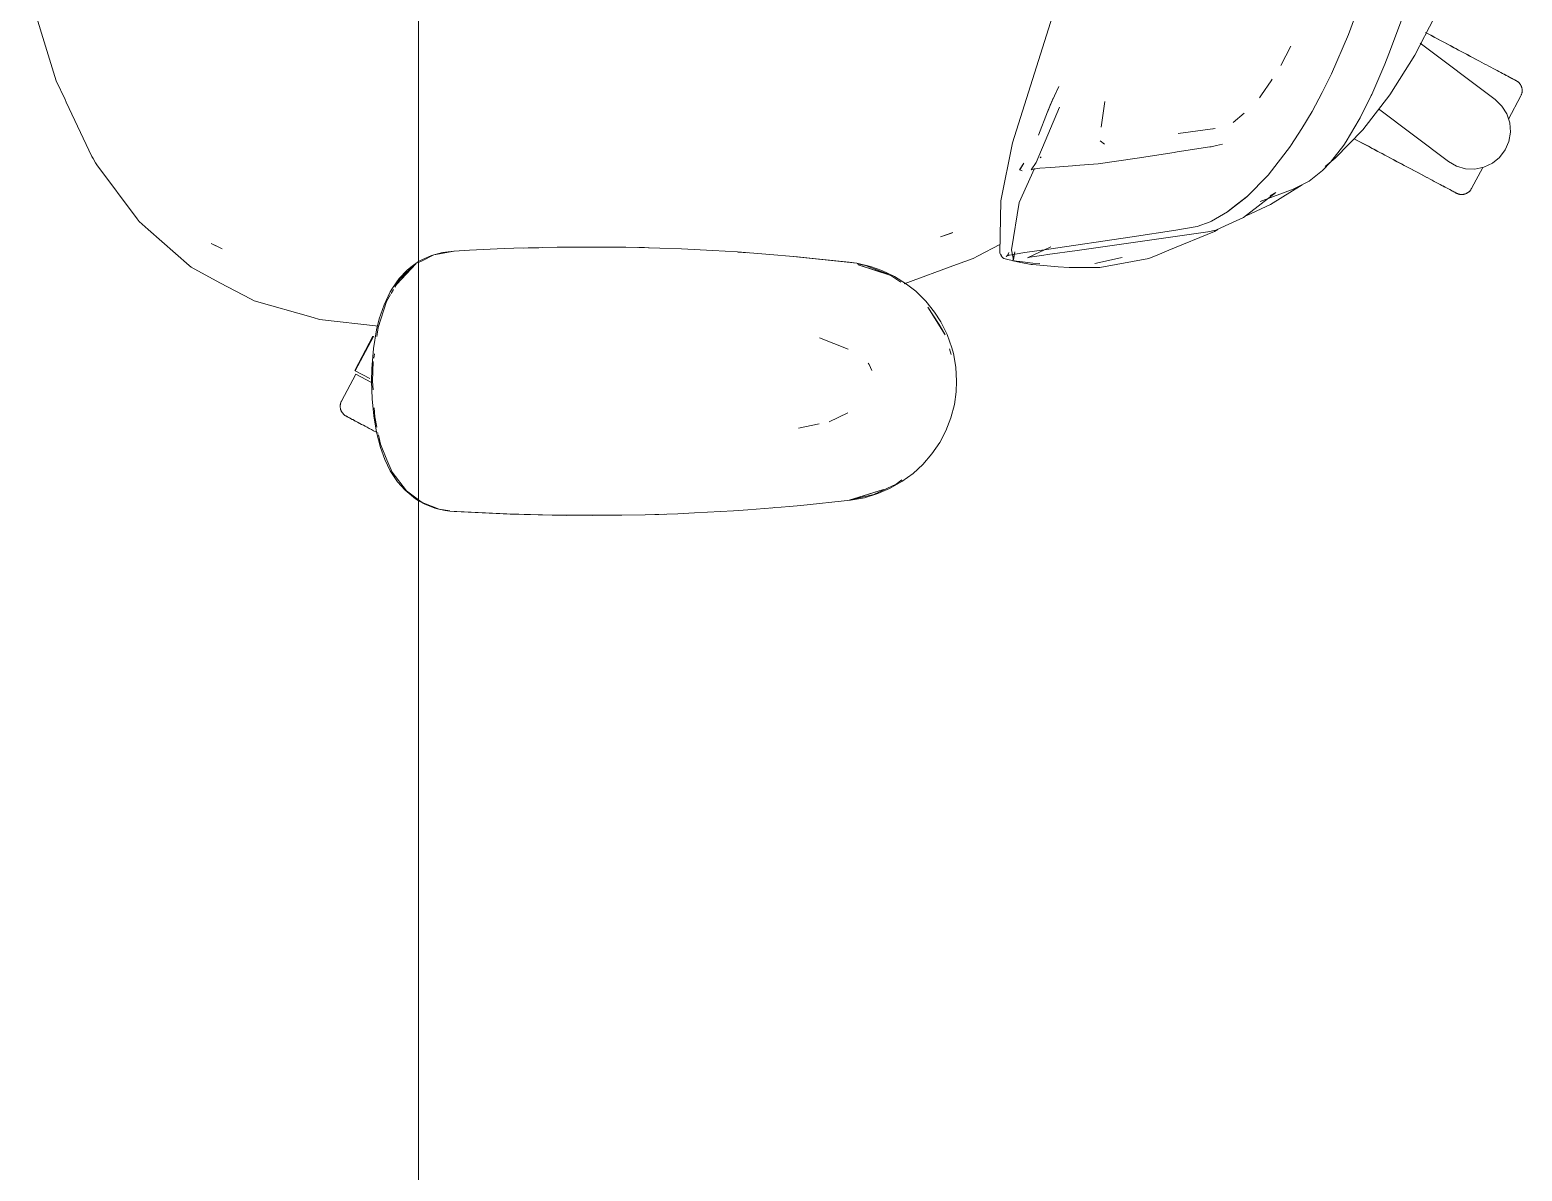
# Model space of a CAD drawing. Header units: millimetres. Extents: x 79795 to 317870, y -36033 to 97293.
# Drawn here: x 193206 to 193745, y 10868 to 11281 of the extents above; entities that cross this region are included whole.
import ezdxf

# ---------------------------------------------------------------- set-up
doc = ezdxf.new("R2010")
doc.units = ezdxf.units.MM
doc.header["$MEASUREMENT"] = 0
doc.layers.add('G-IMPT', color=8, linetype='CONTINUOUS', lineweight=9)
doc.layers.add('I-FURN', color=8, linetype='CONTINUOUS', lineweight=9)

msp = doc.modelspace()

# ---------------------------------------------------------------- linework, layer by layer
at = {"layer": 'G-IMPT'}
for p, q in [((193687.43, 11293.86), (193681.98, 11278.98)), ((193209.83, 11279.54), (193205.64, 11293.15)), ((193576.54, 11290.18), (193560.55, 11239.93)), ((193702.2, 11287.09), (193696.6, 11272.01)), ((193713.01, 11285.29), (193705.92, 11271.51)), ((193215.15, 11262.27), (193209.83, 11279.54)), ((193681.98, 11278.98), (193675.8, 11264.76)), ((193657.57, 11267.78), (193661.11, 11274.75)), ((193695.12, 11268.33), (193696.6, 11272.01)), ((193690.35, 11257.38), (193695.12, 11268.33)), ((193705.92, 11271.51), (193696.95, 11257.22)), ((193215.15, 11262.27), (193218.34, 11255.5)), ((193650.55, 11257.18), (193654.04, 11262.31)), ((193654.04, 11262.31), (193654.43, 11262.89)), ((193672.41, 11258.03), (193675.8, 11264.76)), ((193573.23, 11250.91), (193575.25, 11256.03)), ((193573.23, 11251.12), (193575.25, 11256.02)), ((193575.25, 11256.02), (193573.23, 11250.91)), ((193574.26, 11253.5), (193577.3, 11260.21)), ((193650.55, 11257.18), (193649.8, 11256.07)), ((193672.41, 11258.03), (193668.84, 11251.24)), ((193686.13, 11248.92), (193690.13, 11256.93)), ((193696.95, 11257.22), (193687.14, 11244.62)), ((193690.35, 11257.38), (193690.13, 11256.93)), ((193218.78, 11254.59), (193218.34, 11255.5)), ((193228.04, 11234.94), (193218.78, 11254.59)), ((193569.09, 11232.78), (193577.53, 11252.76)), ((193573.23, 11251.12), (193569.98, 11242.65)), ((193592.58, 11245.59), (193593.98, 11254.75)), ((193644.27, 11250.54), (193640.37, 11247.21)), ((193665.07, 11245.01), (193668.84, 11251.24)), ((193592.58, 11245.59), (193592.63, 11245.94)), ((193620.42, 11243.26), (193633.77, 11245.04)), ((193633.77, 11245.04), (193633.3, 11244.9)), ((193665.07, 11245.01), (193661.19, 11238.92)), ((193685.83, 11248.32), (193681.09, 11240.32)), ((193686.13, 11248.92), (193685.83, 11248.32)), ((193556.36, 11218.98), (193560.55, 11239.93)), ((193592.23, 11240.64), (193593.87, 11239.36)), ((193677.18, 11234.32), (193687.14, 11244.62)), ((193680.23, 11239.03), (193681.09, 11240.32)), ((193228.04, 11234.94), (193228.46, 11234.23)), ((193229.41, 11232.66), (193228.46, 11234.23)), ((193570.55, 11234.5), (193570.98, 11234.77)), ((193605.64, 11234.29), (193591.57, 11232.26)), ((193605.64, 11234.29), (193619, 11236.41)), ((193619, 11236.41), (193619.51, 11236.49)), ((193620.12, 11236.58), (193619.51, 11236.49)), ((193620.12, 11236.58), (193631.84, 11238.39)), ((193631.84, 11238.39), (193632.31, 11238.46)), ((193634.29, 11238.88), (193632.31, 11238.46)), ((193636.46, 11239.34), (193634.29, 11238.88)), ((193653, 11228.22), (193661.02, 11238.66)), ((193661.19, 11238.92), (193661.02, 11238.66)), ((193677.18, 11234.32), (193673.51, 11231.32)), ((193675.51, 11232.9), (193680.23, 11239.03)), ((193229.87, 11231.89), (193229.41, 11232.66)), ((193229.87, 11231.89), (193244.44, 11212.39)), ((193562.99, 11218.28), (193568.6, 11230.63)), ((193563.13, 11230.11), (193564.72, 11232.57)), ((193563.13, 11230.11), (193563.19, 11230.09)), ((193564.72, 11232.57), (193563.19, 11230.09)), ((193563.19, 11230.09), (193564.68, 11232.56)), ((193564.06, 11229.81), (193563.19, 11230.09)), ((193567.33, 11230.11), (193569.09, 11232.78)), ((193568.06, 11230.4), (193567.33, 11230.11)), ((193568.06, 11230.4), (193568.07, 11230.4)), ((193570.45, 11230.7), (193568.07, 11230.4)), ((193570.45, 11230.7), (193570.53, 11230.7)), ((193574.4, 11231), (193570.53, 11230.7)), ((193582.26, 11231.56), (193574.4, 11231)), ((193583.25, 11231.63), (193582.26, 11231.56)), ((193591.49, 11232.25), (193583.25, 11231.63)), ((193591.49, 11232.25), (193591.57, 11232.26)), ((193667.76, 11226.02), (193672.62, 11229.88)), ((193672.62, 11229.88), (193675.51, 11232.9)), ((193653, 11228.22), (193645.27, 11220.32)), ((193653.81, 11217.59), (193665.26, 11224.71)), ((193664.18, 11224.23), (193661.95, 11223.16)), ((193666.62, 11225.4), (193664.18, 11224.23)), ((193667.76, 11226.02), (193666.62, 11225.4)), ((193556.36, 11218.98), (193555.97, 11200)), ((193562.99, 11218.28), (193560.27, 11201.23)), ((193638.3, 11214.9), (193645.27, 11220.32)), ((193645.47, 11220.63), (193638.53, 11215.23)), ((193645.47, 11220.63), (193641.9, 11217.82)), ((193655.7, 11221.88), (193644, 11212.94)), ((193650.05, 11218.65), (193661.95, 11223.16)), ((193655.7, 11221.88), (193653.67, 11220.72)), ((193638.3, 11214.9), (193632.46, 11211.62)), ((193637.48, 11209.9), (193644, 11212.94)), ((193638.53, 11215.23), (193641.9, 11217.82)), ((193645.19, 11213.61), (193653.81, 11217.59)), ((193244.44, 11212.39), (193245.16, 11211.42)), ((193248.42, 11208.55), (193245.16, 11211.42)), ((193248.42, 11208.55), (193263.2, 11195.53)), ((193539.1, 11207.52), (193534.64, 11205.89)), ((193534.64, 11205.89), (193538.52, 11207.26)), ((193539.1, 11207.52), (193538.52, 11207.26)), ((193583.9, 11201.01), (193631.12, 11207.69)), ((193603.81, 11205.95), (193619.58, 11208.35)), ((193633.55, 11207.85), (193617.1, 11201.05)), ((193627.25, 11209.65), (193619.58, 11208.35)), ((193627.25, 11209.65), (193632.04, 11211.4)), ((193631.12, 11207.69), (193634.11, 11208.33)), ((193632.46, 11211.62), (193632.04, 11211.4)), ((193634.72, 11208.62), (193633.55, 11207.85)), ((193637.48, 11209.9), (193634.11, 11208.33)), ((193271.17, 11203.56), (193275.06, 11201.6)), ((193271.17, 11203.56), (193273.47, 11202.38)), ((193273.47, 11202.38), (193275.06, 11201.6)), ((193380.51, 11201.79), (193376.96, 11201.67)), ((193396.18, 11202.17), (193380.51, 11201.79)), ((193383.91, 11201.85), (193387.24, 11201.99)), ((193389.45, 11201.99), (193387.24, 11201.99)), ((193396.18, 11202.17), (193400.69, 11202.22)), ((193400.69, 11202.22), (193415.4, 11202.21)), ((193420.88, 11202.14), (193415.4, 11202.21)), ((193420.88, 11202.14), (193433.18, 11201.85)), ((193427.65, 11202.01), (193425.57, 11202.01)), ((193429.31, 11201.93), (193427.65, 11202.01)), ((193441.06, 11201.55), (193433.18, 11201.85)), ((193556.04, 11203.18), (193548.14, 11199.04)), ((193566.06, 11198.38), (193574.46, 11202.37)), ((193572.94, 11201.4), (193603.81, 11205.95)), ((193346.09, 11196.97), (193343.23, 11195.01)), ((193347.36, 11197.3), (193346.09, 11196.67)), ((193346.45, 11197.22), (193350.78, 11199.2)), ((193347.36, 11197.3), (193351.62, 11199.4)), ((193354.73, 11200.27), (193350.78, 11199.2)), ((193351.62, 11199.4), (193358.96, 11200.77)), ((193358.74, 11200.77), (193354.73, 11200.27)), ((193364.4, 11201.05), (193358.74, 11200.77)), ((193364.4, 11201.05), (193376.96, 11201.67)), ((193441.06, 11201.55), (193452.37, 11201.01)), ((193461.24, 11200.45), (193452.37, 11201.01)), ((193461.24, 11200.45), (193471.53, 11199.72)), ((193463.28, 11200.32), (193461.38, 11200.41)), ((193463.28, 11200.32), (193464.7, 11200.18)), ((193482.92, 11198.74), (193471.53, 11199.72)), ((193504.36, 11196.39), (193481.41, 11198.84)), ((193481.41, 11198.84), (193501.54, 11196.72)), ((193504.36, 11196.39), (193482.92, 11198.74)), ((193504.36, 11196.39), (193501.54, 11196.72)), ((193504.36, 11196.39), (193509.32, 11195.23)), ((193540.4, 11195.93), (193546.38, 11198.12)), ((193548.14, 11199.04), (193546.38, 11198.12)), ((193555.97, 11200), (193556.58, 11198.96)), ((193556.45, 11199.58), (193556.58, 11198.96)), ((193556.45, 11199.58), (193556.56, 11199.03)), ((193556.58, 11198.96), (193556.56, 11199.03)), ((193556.95, 11198.46), (193556.58, 11198.96)), ((193557.49, 11198.14), (193556.95, 11198.46)), ((193557.49, 11198.14), (193559.35, 11197.59)), ((193559.44, 11199.35), (193558.34, 11198.79)), ((193558.84, 11199.18), (193558.34, 11198.79)), ((193558.82, 11199.18), (193565.09, 11200.29)), ((193559.44, 11199.35), (193558.82, 11199.18)), ((193558.84, 11199.18), (193559.17, 11199.73)), ((193559.24, 11200.22), (193559.17, 11199.73)), ((193562.63, 11197.06), (193559.35, 11197.59)), ((193560.96, 11197.65), (193560.27, 11201.23)), ((193561.45, 11200.52), (193560.72, 11197.24)), ((193563.05, 11196.8), (193560.72, 11197.24)), ((193561.45, 11200.52), (193560.96, 11197.65)), ((193562.63, 11197.06), (193563.25, 11196.98)), ((193567.3, 11195.99), (193563.05, 11196.8)), ((193563.25, 11196.98), (193567.93, 11196.46)), ((193565.09, 11200.29), (193572.94, 11201.4)), ((193566.06, 11198.38), (193566.92, 11198.52)), ((193571.94, 11199.36), (193566.92, 11198.52)), ((193567.93, 11196.46), (193570.52, 11196.25)), ((193571.94, 11199.36), (193573.24, 11199.57)), ((193583.9, 11201.01), (193573.24, 11199.57)), ((193590.32, 11196.24), (193599.63, 11198.28)), ((193592.18, 11194.83), (193609.88, 11198.06)), ((193599.63, 11198.28), (193600.2, 11198.43)), ((193609.88, 11198.06), (193613.74, 11199.66)), ((193617.1, 11201.05), (193613.74, 11199.66)), ((193263.2, 11195.53), (193263.87, 11194.95)), ((193274.31, 11189.36), (193263.87, 11194.95)), ((193338.22, 11188.8), (193345.12, 11196.19)), ((193341.91, 11193.88), (193339.05, 11190.83)), ((193339.41, 11190.89), (193345.12, 11196.19)), ((193339.63, 11190.42), (193342.71, 11193.96)), ((193341.91, 11193.88), (193343.23, 11195.01)), ((193345.12, 11196.19), (193342.71, 11193.96)), ((193504.44, 11196.17), (193507.49, 11195.59)), ((193516.71, 11191.99), (193504.86, 11195.8)), ((193514, 11192.89), (193504.86, 11195.8)), ((193507.49, 11195.59), (193515.67, 11192.39)), ((193513.45, 11193.78), (193509.32, 11195.23)), ((193518.03, 11191.59), (193513.45, 11193.78)), ((193516.71, 11191.99), (193514, 11192.89)), ((193516.71, 11191.99), (193520.29, 11189.56)), ((193518.03, 11191.59), (193522.36, 11188.86)), ((193521.46, 11188.98), (193540.4, 11195.93)), ((193567.77, 11195.95), (193567.3, 11195.99)), ((193567.77, 11195.95), (193577.09, 11195.14)), ((193577.09, 11195.14), (193581.05, 11194.8)), ((193585.22, 11194.8), (193581.05, 11194.8)), ((193592.18, 11194.83), (193585.22, 11194.8)), ((193285.54, 11183.35), (193274.31, 11189.36)), ((193333.59, 11181.37), (193335.79, 11186)), ((193335.79, 11186), (193336.6, 11187.38)), ((193336.2, 11185.51), (193337.06, 11186.95)), ((193339.05, 11190.83), (193336.6, 11187.38)), ((193337.53, 11187.73), (193339.41, 11190.89)), ((193338.22, 11188.8), (193339.5, 11190.27)), ((193525.67, 11186.24), (193522.36, 11188.86)), ((193529.27, 11182.69), (193525.67, 11186.24)), ((193286.66, 11182.76), (193285.54, 11183.35)), ((193308, 11176.75), (193286.66, 11182.76)), ((193331.42, 11173.19), (193334.45, 11182.59)), ((193331.85, 11176.28), (193333.59, 11181.37)), ((193334.45, 11182.59), (193335.92, 11185.04)), ((193529.27, 11182.69), (193532.46, 11178.72)), ((193536.32, 11170.56), (193530, 11180.51)), ((193534.16, 11174.24), (193530, 11180.51)), ((193308, 11176.75), (193310.26, 11176.11)), ((193331.54, 11173.7), (193310.26, 11176.11)), ((193331.85, 11176.28), (193330.87, 11172.35)), ((193534.73, 11175.17), (193532.46, 11178.72)), ((193536.97, 11170.66), (193534.73, 11175.17)), ((193330.87, 11172.35), (193329.75, 11165.59)), ((193330.96, 11169.9), (193331.42, 11173.19)), ((193490.84, 11169.49), (193501.27, 11165.34)), ((193536.32, 11170.56), (193534.16, 11174.24)), ((193536.97, 11170.66), (193538.68, 11165.89)), ((193329.18, 11158.28), (193329.75, 11165.59)), ((193537.88, 11165.45), (193538.5, 11163.42)), ((193539.24, 11163.76), (193538.68, 11165.89)), ((193329.7, 11160.93), (193329.46, 11153.77)), ((193329.86, 11162.09), (193330.09, 11163.72)), ((193508.79, 11159.82), (193508.49, 11160.27)), ((193509.81, 11157.6), (193508.79, 11159.82)), ((193540.12, 11158.81), (193539.24, 11163.76)), ((193540.42, 11153.77), (193540.12, 11158.81)), ((193329.18, 11158.28), (193329.09, 11153.77)), ((193329.09, 11153.77), (193329.27, 11147.43)), ((193329.66, 11150.66), (193329.46, 11153.77)), ((193540.42, 11153.77), (193540.25, 11149.92)), ((193539.6, 11145.41), (193540.25, 11149.92)), ((193329.84, 11141.28), (193329.27, 11147.43)), ((193330.25, 11140.94), (193330.05, 11144.15)), ((193539.6, 11145.41), (193538.34, 11140.54)), ((193329.84, 11141.28), (193330.84, 11135.35)), ((193331.02, 11137.19), (193330.25, 11140.94)), ((193483.34, 11136.79), (193490.77, 11138.36)), ((193501.17, 11142.39), (193494.39, 11139.12)), ((193536.51, 11135.83), (193538.34, 11140.54)), ((193332.27, 11129.87), (193330.84, 11135.35)), ((193332.29, 11130.98), (193331.58, 11134.45)), ((193534.32, 11131.67), (193536.51, 11135.83)), ((193332.27, 11129.87), (193333.85, 11125.53)), ((193332.29, 11130.98), (193334.62, 11125.36)), ((193531.49, 11127.5), (193528.16, 11123.66)), ((193534.32, 11131.67), (193531.49, 11127.5)), ((193335.83, 11121.46), (193333.85, 11125.53)), ((193336.46, 11120.97), (193334.62, 11125.36)), ((193335.83, 11121.46), (193338.49, 11117.41)), ((193341.68, 11114.18), (193336.46, 11120.97)), ((193524.73, 11120.5), (193528.16, 11123.66)), ((193338.49, 11117.41), (193341.16, 11114.38)), ((193510.51, 11112.86), (193518.58, 11116.6)), ((193516.2, 11114.99), (193520.64, 11117.5)), ((193520.68, 11118.19), (193518.58, 11116.6)), ((193524.73, 11120.5), (193520.64, 11117.5)), ((193344.9, 11111.3), (193341.16, 11114.38)), ((193346.09, 11110.9), (193341.68, 11114.18)), ((193346.09, 11110.62), (193344.9, 11111.3)), ((193347.3, 11110.01), (193346.09, 11110.9)), ((193348.33, 11109.34), (193346.09, 11110.62)), ((193484.13, 11108.91), (193502.06, 11110.82)), ((193501.54, 11110.82), (193514, 11114.65)), ((193501.54, 11110.82), (193504.86, 11111.74)), ((193502.06, 11110.82), (193507.1, 11111.71)), ((193510.51, 11112.86), (193502.11, 11110.95)), ((193514, 11114.65), (193504.86, 11111.74)), ((193511.96, 11113.18), (193507.1, 11111.71)), ((193516.2, 11114.99), (193511.96, 11113.18)), ((193353.5, 11107.6), (193347.3, 11110.01)), ((193348.33, 11109.34), (193351.97, 11107.95)), ((193353.32, 11107.58), (193351.97, 11107.95)), ((193353.32, 11107.58), (193355.71, 11107.13)), ((193353.5, 11107.6), (193357.34, 11107.01)), ((193357.36, 11106.88), (193355.71, 11107.13)), ((193377.93, 11105.83), (193357.36, 11106.88)), ((193379.14, 11105.79), (193357.36, 11106.88)), ((193357.36, 11106.88), (193358.96, 11106.77)), ((193379.14, 11105.79), (193358.96, 11106.77)), ((193399.33, 11105.33), (193377.93, 11105.83)), ((193389.5, 11105.49), (193377.93, 11105.83)), ((193377.93, 11105.83), (193379.14, 11105.79)), ((193399.33, 11105.33), (193379.14, 11105.79)), ((193419.51, 11105.37), (193389.5, 11105.49)), ((193399.33, 11105.33), (193389.5, 11105.49)), ((193389.5, 11105.49), (193408.72, 11105.29)), ((193397.29, 11105.35), (193395.38, 11105.42)), ((193399.33, 11105.37), (193397.29, 11105.35)), ((193419.51, 11105.37), (193399.33, 11105.33)), ((193419.51, 11105.37), (193408.72, 11105.29)), ((193419.51, 11105.37), (193427.93, 11105.54)), ((193439.69, 11105.93), (193427.93, 11105.54)), ((193432.87, 11105.68), (193431.37, 11105.66)), ((193434.81, 11105.79), (193432.87, 11105.68)), ((193439.69, 11105.93), (193445.72, 11106.18)), ((193459.85, 11106.99), (193445.72, 11106.18)), ((193464.94, 11107.32), (193459.85, 11106.99)), ((193464.94, 11107.32), (193480, 11108.57)), ((193473.13, 11107.97), (193474.8, 11108.14)), ((193480, 11108.57), (193484.13, 11108.91))]:
    msp.add_line(p, q, dxfattribs=at)
at = {"layer": 'I-FURN'}
for p, q in [((193346.09, 10675.97), (193346.09, 12075.97)), ((193346.09, 12075.97), (193346.09, 10675.97)), ((193710.74, 11279.23), (193709.78, 11279.74)), ((193710.22, 11279.5), (193711.19, 11278.99)), ((193711.72, 11278.71), (193710.74, 11279.23)), ((193711.19, 11278.99), (193712.17, 11278.47)), ((193712.7, 11278.19), (193711.72, 11278.71)), ((193712.17, 11278.47), (193713.15, 11277.94)), ((193713.69, 11277.66), (193712.7, 11278.19)), ((193713.15, 11277.94), (193714.15, 11277.42)), ((193714.69, 11277.13), (193713.69, 11277.66)), ((193714.15, 11277.42), (193715.15, 11276.88)), ((193707.85, 11275.88), (193734.92, 11255.49)), ((193715.69, 11276.6), (193714.69, 11277.13)), ((193715.15, 11276.88), (193716.15, 11276.35)), ((193716.69, 11276.06), (193715.69, 11276.6)), ((193716.15, 11276.35), (193717.16, 11275.82)), ((193717.7, 11275.53), (193716.69, 11276.06)), ((193717.16, 11275.82), (193718.16, 11275.28)), ((193718.7, 11274.99), (193717.7, 11275.53)), ((193718.16, 11275.28), (193719.16, 11274.75)), ((193719.71, 11274.46), (193718.7, 11274.99)), ((193719.16, 11274.75), (193720.17, 11274.22)), ((193720.71, 11273.93), (193719.71, 11274.46)), ((193720.17, 11274.22), (193721.16, 11273.69)), ((193721.7, 11273.4), (193720.71, 11273.93)), ((193721.16, 11273.69), (193722.15, 11273.16)), ((193722.69, 11272.88), (193721.7, 11273.4)), ((193722.15, 11273.16), (193723.14, 11272.64)), ((193723.67, 11272.35), (193722.69, 11272.88)), ((193723.14, 11272.64), (193724.11, 11272.12)), ((193724.63, 11271.84), (193723.67, 11272.35)), ((193724.11, 11272.12), (193725.08, 11271.6)), ((193725.59, 11271.33), (193724.63, 11271.84)), ((193725.08, 11271.6), (193726.03, 11271.1)), ((193726.54, 11270.83), (193725.59, 11271.33)), ((193726.03, 11271.1), (193726.97, 11270.6)), ((193727.47, 11270.33), (193726.54, 11270.83)), ((193726.97, 11270.6), (193727.89, 11270.11)), ((193728.38, 11269.85), (193727.47, 11270.33)), ((193727.89, 11270.11), (193728.79, 11269.63)), ((193729.27, 11269.37), (193728.38, 11269.85)), ((193730.15, 11268.91), (193729.27, 11269.37)), ((193731.01, 11268.45), (193730.15, 11268.91)), ((193731.84, 11268.01), (193731.01, 11268.45)), ((193732.66, 11267.57), (193731.84, 11268.01)), ((193733.44, 11267.16), (193732.66, 11267.57)), ((193734.2, 11266.75), (193733.44, 11267.16)), ((193734.94, 11266.36), (193734.2, 11266.75)), ((193735.65, 11265.98), (193734.94, 11266.36)), ((193736.33, 11265.62), (193735.65, 11265.98)), ((193736.97, 11265.28), (193736.33, 11265.62)), ((193737.59, 11264.95), (193736.97, 11265.28)), ((193738.17, 11264.64), (193737.59, 11264.95)), ((193737.86, 11264.81), (193738.43, 11264.5)), ((193738.72, 11264.35), (193738.17, 11264.64)), ((193738.43, 11264.5), (193738.97, 11264.22)), ((193739.24, 11264.07), (193738.72, 11264.35)), ((193738.97, 11264.22), (193739.47, 11263.95)), ((193739.72, 11263.82), (193739.24, 11264.07)), ((193739.47, 11263.95), (193739.93, 11263.71)), ((193740.17, 11263.58), (193739.72, 11263.82)), ((193739.93, 11263.71), (193740.36, 11263.48)), ((193740.58, 11263.36), (193740.17, 11263.58)), ((193740.36, 11263.48), (193740.76, 11263.27)), ((193740.95, 11263.16), (193740.58, 11263.36)), ((193740.76, 11263.27), (193741.11, 11263.08)), ((193741.29, 11262.98), (193740.95, 11263.16)), ((193741.11, 11263.08), (193741.43, 11262.91)), ((193741.59, 11262.83), (193741.29, 11262.98)), ((193741.43, 11262.91), (193741.71, 11262.76)), ((193741.84, 11262.69), (193741.59, 11262.83)), ((193741.71, 11262.76), (193741.95, 11262.63)), ((193742.06, 11262.57), (193741.84, 11262.69)), ((193741.95, 11262.63), (193742.15, 11262.53)), ((193742.24, 11262.48), (193742.06, 11262.57)), ((193742.15, 11262.53), (193742.31, 11262.44)), ((193742.38, 11262.4), (193742.24, 11262.48)), ((193742.31, 11262.44), (193742.43, 11262.38)), ((193742.48, 11262.35), (193742.38, 11262.4)), ((193742.43, 11262.38), (193742.52, 11262.33)), ((193742.54, 11262.32), (193742.48, 11262.35)), ((193742.52, 11262.33), (193742.56, 11262.31)), ((193742.56, 11262.31), (193742.54, 11262.32)), ((193742.56, 11262.31), (193742.7, 11262.23)), ((193742.56, 11262.31), (193742.56, 11262.31)), ((193742.7, 11262.23), (193742.84, 11262.14)), ((193742.84, 11262.14), (193742.98, 11262.05)), ((193742.98, 11262.05), (193743.11, 11261.96)), ((193743.11, 11261.96), (193743.23, 11261.86)), ((193743.23, 11261.86), (193743.36, 11261.75)), ((193743.36, 11261.75), (193743.47, 11261.64)), ((193743.47, 11261.64), (193743.59, 11261.53)), ((193743.59, 11261.53), (193743.7, 11261.41)), ((193743.7, 11261.41), (193743.8, 11261.29)), ((193743.8, 11261.29), (193743.9, 11261.16)), ((193743.9, 11261.16), (193743.99, 11261.03)), ((193739.76, 11248.45), (193744.23, 11256.86)), ((193743.99, 11261.03), (193744.08, 11260.9)), ((193744.08, 11260.9), (193744.17, 11260.76)), ((193744.17, 11260.76), (193744.24, 11260.62)), ((193744.25, 11256.89), (193744.23, 11256.86)), ((193744.24, 11260.62), (193744.31, 11260.47)), ((193744.32, 11257.04), (193744.25, 11256.89)), ((193744.31, 11260.47), (193744.38, 11260.32)), ((193744.39, 11257.19), (193744.32, 11257.04)), ((193744.38, 11260.32), (193744.44, 11260.18)), ((193744.45, 11257.34), (193744.39, 11257.19)), ((193744.44, 11260.18), (193744.49, 11260.02)), ((193744.5, 11257.49), (193744.45, 11257.34)), ((193744.49, 11260.02), (193744.54, 11259.87)), ((193744.55, 11257.64), (193744.5, 11257.49)), ((193744.54, 11259.87), (193744.58, 11259.71)), ((193744.59, 11257.8), (193744.55, 11257.64)), ((193744.58, 11259.71), (193744.62, 11259.56)), ((193744.62, 11257.96), (193744.59, 11257.8)), ((193744.62, 11259.56), (193744.65, 11259.4)), ((193744.65, 11258.11), (193744.62, 11257.96)), ((193744.65, 11259.4), (193744.67, 11259.24)), ((193744.67, 11258.27), (193744.65, 11258.11)), ((193744.67, 11259.24), (193744.69, 11259.08)), ((193744.69, 11258.43), (193744.67, 11258.27)), ((193744.69, 11259.08), (193744.7, 11258.92)), ((193744.7, 11258.6), (193744.69, 11258.43)), ((193744.7, 11258.92), (193744.7, 11258.76)), ((193744.7, 11258.76), (193744.7, 11258.6)), ((193718.07, 11233.14), (193692.76, 11252.21)), ((193734.92, 11255.49), (193737.35, 11253.15)), ((193737.35, 11253.15), (193739.15, 11250.29)), ((193739.15, 11250.29), (193740.21, 11247.09)), ((193740.21, 11247.09), (193740.48, 11243.73)), ((193683.98, 11241.36), (193684.88, 11240.88)), ((193685.37, 11240.62), (193684.46, 11241.1)), ((193684.88, 11240.88), (193685.79, 11240.39)), ((193686.29, 11240.13), (193685.37, 11240.62)), ((193685.79, 11240.39), (193686.72, 11239.9)), ((193687.23, 11239.63), (193686.29, 11240.13)), ((193686.72, 11239.9), (193687.67, 11239.4)), ((193688.18, 11239.12), (193687.23, 11239.63)), ((193739.93, 11240.4), (193738.6, 11237.3)), ((193740.48, 11243.73), (193739.93, 11240.4)), ((193687.67, 11239.4), (193688.62, 11238.89)), ((193689.15, 11238.61), (193688.18, 11239.12)), ((193688.62, 11238.89), (193689.59, 11238.37)), ((193690.12, 11238.09), (193689.15, 11238.61)), ((193689.59, 11238.37), (193690.57, 11237.85)), ((193691.1, 11237.57), (193690.12, 11238.09)), ((193690.57, 11237.85), (193691.56, 11237.33)), ((193692.09, 11237.04), (193691.1, 11237.57)), ((193691.56, 11237.33), (193692.55, 11236.8)), ((193693.09, 11236.51), (193692.09, 11237.04)), ((193692.55, 11236.8), (193693.55, 11236.27)), ((193694.09, 11235.98), (193693.09, 11236.51)), ((193693.55, 11236.27), (193694.55, 11235.73)), ((193695.1, 11235.45), (193694.09, 11235.98)), ((193694.55, 11235.73), (193695.56, 11235.2)), ((193696.1, 11234.91), (193695.1, 11235.45)), ((193695.56, 11235.2), (193696.57, 11234.67)), ((193697.11, 11234.38), (193696.1, 11234.91)), ((193696.57, 11234.67), (193697.57, 11234.13)), ((193698.11, 11233.84), (193697.11, 11234.38)), ((193697.57, 11234.13), (193698.57, 11233.6)), ((193736.57, 11234.6), (193733.96, 11232.47)), ((193738.6, 11237.3), (193736.57, 11234.6)), ((193699.11, 11233.31), (193698.11, 11233.84)), ((193698.57, 11233.6), (193699.57, 11233.07)), ((193700.1, 11232.78), (193699.11, 11233.31)), ((193699.57, 11233.07), (193700.56, 11232.54)), ((193701.09, 11232.26), (193700.1, 11232.78)), ((193700.56, 11232.54), (193701.54, 11232.02)), ((193702.07, 11231.74), (193701.09, 11232.26)), ((193701.54, 11232.02), (193702.52, 11231.5)), ((193703.04, 11231.22), (193702.07, 11231.74)), ((193702.52, 11231.5), (193703.48, 11230.99)), ((193704, 11230.72), (193703.04, 11231.22)), ((193703.48, 11230.99), (193704.43, 11230.48)), ((193704.94, 11230.21), (193704, 11230.72)), ((193704.43, 11230.48), (193705.37, 11229.98)), ((193705.87, 11229.72), (193704.94, 11230.21)), ((193705.37, 11229.98), (193706.29, 11229.49)), ((193706.78, 11229.23), (193705.87, 11229.72)), ((193706.29, 11229.49), (193707.2, 11229.01)), ((193707.68, 11228.76), (193706.78, 11229.23)), ((193707.2, 11229.01), (193708.09, 11228.54)), ((193708.56, 11228.29), (193707.68, 11228.76)), ((193720.99, 11231.45), (193718.07, 11233.14)), ((193724.23, 11230.5), (193720.99, 11231.45)), ((193727.6, 11230.36), (193724.23, 11230.5)), ((193726.42, 11223.36), (193730.45, 11230.94)), ((193730.91, 11231.03), (193727.6, 11230.36)), ((193733.96, 11232.47), (193730.91, 11231.03)), ((193708.09, 11228.54), (193708.95, 11228.08)), ((193709.41, 11227.83), (193708.56, 11228.29)), ((193708.95, 11228.08), (193709.8, 11227.63)), ((193710.25, 11227.39), (193709.41, 11227.83)), ((193709.8, 11227.63), (193710.62, 11227.19)), ((193710.62, 11227.19), (193711.43, 11226.76)), ((193711.43, 11226.76), (193712.2, 11226.35)), ((193712.2, 11226.35), (193712.95, 11225.95)), ((193712.95, 11225.95), (193713.67, 11225.57)), ((193713.67, 11225.57), (193714.37, 11225.2)), ((193714.37, 11225.2), (193715.03, 11224.85)), ((193715.03, 11224.85), (193715.66, 11224.51)), ((193715.66, 11224.51), (193716.27, 11224.19)), ((193716.58, 11224.03), (193715.99, 11224.34)), ((193716.27, 11224.19), (193716.84, 11223.89)), ((193717.13, 11223.73), (193716.58, 11224.03)), ((193716.84, 11223.89), (193717.37, 11223.6)), ((193717.65, 11223.46), (193717.13, 11223.73)), ((193717.37, 11223.6), (193717.87, 11223.34)), ((193718.13, 11223.2), (193717.65, 11223.46)), ((193717.87, 11223.34), (193718.34, 11223.09)), ((193726.42, 11223.36), (193726.34, 11223.22)), ((193718.57, 11222.96), (193718.13, 11223.2)), ((193718.34, 11223.09), (193718.77, 11222.86)), ((193718.98, 11222.75), (193718.57, 11222.96)), ((193718.77, 11222.86), (193719.16, 11222.65)), ((193719.36, 11222.55), (193718.98, 11222.75)), ((193719.16, 11222.65), (193719.52, 11222.46)), ((193719.69, 11222.37), (193719.36, 11222.55)), ((193719.52, 11222.46), (193719.83, 11222.29)), ((193719.99, 11222.21), (193719.69, 11222.37)), ((193719.83, 11222.29), (193720.11, 11222.15)), ((193720.25, 11222.07), (193719.99, 11222.21)), ((193720.11, 11222.15), (193720.35, 11222.02)), ((193720.47, 11221.96), (193720.25, 11222.07)), ((193720.35, 11222.02), (193720.55, 11221.91)), ((193720.65, 11221.86), (193720.47, 11221.96)), ((193720.55, 11221.91), (193720.72, 11221.82)), ((193720.79, 11221.79), (193720.65, 11221.86)), ((193720.72, 11221.82), (193720.84, 11221.76)), ((193720.89, 11221.73), (193720.79, 11221.79)), ((193720.84, 11221.76), (193720.92, 11221.72)), ((193720.95, 11221.7), (193720.89, 11221.73)), ((193720.92, 11221.72), (193720.96, 11221.69)), ((193720.97, 11221.69), (193720.95, 11221.7)), ((193720.96, 11221.69), (193720.97, 11221.69)), ((193721.01, 11221.67), (193720.97, 11221.69)), ((193721.15, 11221.6), (193721.01, 11221.67)), ((193721.3, 11221.53), (193721.15, 11221.6)), ((193721.45, 11221.47), (193721.3, 11221.53)), ((193721.6, 11221.42), (193721.45, 11221.47)), ((193721.75, 11221.37), (193721.6, 11221.42)), ((193721.91, 11221.33), (193721.75, 11221.37)), ((193722.07, 11221.3), (193721.91, 11221.33)), ((193722.23, 11221.27), (193722.07, 11221.3)), ((193722.39, 11221.25), (193722.23, 11221.27)), ((193722.55, 11221.23), (193722.39, 11221.25)), ((193722.71, 11221.22), (193722.55, 11221.23)), ((193722.87, 11221.22), (193722.71, 11221.22)), ((193723.03, 11221.22), (193722.87, 11221.22)), ((193723.19, 11221.23), (193723.03, 11221.22)), ((193723.35, 11221.25), (193723.19, 11221.23)), ((193723.51, 11221.27), (193723.35, 11221.25)), ((193723.67, 11221.3), (193723.51, 11221.27)), ((193723.83, 11221.34), (193723.67, 11221.3)), ((193723.98, 11221.38), (193723.83, 11221.34)), ((193724.14, 11221.43), (193723.98, 11221.38)), ((193724.29, 11221.48), (193724.14, 11221.43)), ((193724.44, 11221.54), (193724.29, 11221.48)), ((193724.58, 11221.61), (193724.44, 11221.54)), ((193724.73, 11221.68), (193724.58, 11221.61)), ((193724.87, 11221.76), (193724.73, 11221.68)), ((193725.01, 11221.84), (193724.87, 11221.76)), ((193725.14, 11221.93), (193725.01, 11221.84)), ((193725.27, 11222.02), (193725.14, 11221.93)), ((193725.4, 11222.12), (193725.27, 11222.02)), ((193725.52, 11222.22), (193725.4, 11222.12)), ((193725.64, 11222.33), (193725.52, 11222.22)), ((193725.76, 11222.45), (193725.64, 11222.33)), ((193725.87, 11222.57), (193725.76, 11222.45)), ((193725.97, 11222.69), (193725.87, 11222.57)), ((193726.07, 11222.81), (193725.97, 11222.69)), ((193726.17, 11222.94), (193726.07, 11222.81)), ((193726.26, 11223.08), (193726.17, 11222.94)), ((193726.34, 11223.22), (193726.26, 11223.08)), ((193329.59, 11169.99), (193323.02, 11157.63)), ((193323.19, 11157.54), (193329.76, 11169.9)), ((193329.76, 11169.9), (193329.85, 11169.85)), ((193323.37, 11156.31), (193318.22, 11146.62)), ((193328.48, 11154.72), (193323.19, 11157.54)), ((193329, 11153.31), (193323.37, 11156.31)), ((193317.75, 11144.88), (193317.76, 11145.04)), ((193317.75, 11144.72), (193317.75, 11144.88)), ((193317.75, 11144.56), (193317.75, 11144.72)), ((193317.76, 11144.4), (193317.75, 11144.56)), ((193317.76, 11145.04), (193317.78, 11145.2)), ((193317.78, 11144.24), (193317.76, 11144.4)), ((193317.78, 11145.2), (193317.8, 11145.36)), ((193317.8, 11144.08), (193317.78, 11144.24)), ((193317.8, 11145.36), (193317.83, 11145.52)), ((193317.83, 11143.92), (193317.8, 11144.08)), ((193317.83, 11145.52), (193317.86, 11145.68)), ((193317.87, 11143.76), (193317.83, 11143.92)), ((193317.86, 11145.68), (193317.9, 11145.83)), ((193317.91, 11143.61), (193317.87, 11143.76)), ((193317.9, 11145.83), (193317.95, 11145.99)), ((193317.96, 11143.45), (193317.91, 11143.61)), ((193317.95, 11145.99), (193318, 11146.14)), ((193318.01, 11143.3), (193317.96, 11143.45)), ((193318, 11146.14), (193318.06, 11146.29)), ((193318.07, 11143.15), (193318.01, 11143.3)), ((193318.06, 11146.29), (193318.13, 11146.44)), ((193318.14, 11143), (193318.07, 11143.15)), ((193318.13, 11146.44), (193318.2, 11146.58)), ((193318.21, 11142.86), (193318.14, 11143)), ((193318.2, 11146.58), (193318.22, 11146.62)), ((193318.29, 11142.72), (193318.21, 11142.86)), ((193318.37, 11142.58), (193318.29, 11142.72)), ((193318.46, 11142.45), (193318.37, 11142.58)), ((193318.55, 11142.31), (193318.46, 11142.45)), ((193318.65, 11142.19), (193318.55, 11142.31)), ((193318.76, 11142.06), (193318.65, 11142.19)), ((193318.86, 11141.95), (193318.76, 11142.06)), ((193318.98, 11141.83), (193318.86, 11141.95)), ((193319.1, 11141.72), (193318.98, 11141.83)), ((193319.22, 11141.62), (193319.1, 11141.72)), ((193319.34, 11141.52), (193319.22, 11141.62)), ((193319.47, 11141.42), (193319.34, 11141.52)), ((193319.61, 11141.33), (193319.47, 11141.42)), ((193319.75, 11141.25), (193319.61, 11141.33)), ((193319.89, 11141.17), (193319.75, 11141.25)), ((193319.93, 11141.14), (193319.89, 11141.17)), ((193319.89, 11141.17), (193319.89, 11141.17)), ((193319.89, 11141.17), (193319.91, 11141.16)), ((193319.91, 11141.16), (193319.97, 11141.13)), ((193320.02, 11141.1), (193319.93, 11141.14)), ((193319.97, 11141.13), (193320.07, 11141.07)), ((193320.14, 11141.04), (193320.02, 11141.1)), ((193320.07, 11141.07), (193320.21, 11141)), ((193320.3, 11140.95), (193320.14, 11141.04)), ((193320.21, 11141), (193320.39, 11140.9)), ((193320.5, 11140.84), (193320.3, 11140.95)), ((193320.39, 11140.9), (193320.61, 11140.79)), ((193320.74, 11140.72), (193320.5, 11140.84)), ((193320.61, 11140.79), (193320.87, 11140.65)), ((193321.02, 11140.57), (193320.74, 11140.72)), ((193320.87, 11140.65), (193321.16, 11140.49)), ((193321.34, 11140.4), (193321.02, 11140.57)), ((193321.16, 11140.49), (193321.5, 11140.31)), ((193321.7, 11140.21), (193321.34, 11140.4)), ((193321.5, 11140.31), (193321.87, 11140.11)), ((193322.09, 11140), (193321.7, 11140.21)), ((193321.87, 11140.11), (193322.28, 11139.9)), ((193322.52, 11139.77), (193322.09, 11140)), ((193322.28, 11139.9), (193322.73, 11139.66)), ((193322.98, 11139.52), (193322.52, 11139.77)), ((193322.73, 11139.66), (193323.21, 11139.4)), ((193323.48, 11139.26), (193322.98, 11139.52)), ((193323.21, 11139.4), (193323.73, 11139.13)), ((193324.02, 11138.97), (193323.48, 11139.26)), ((193323.73, 11139.13), (193324.28, 11138.84)), ((193324.59, 11138.67), (193324.02, 11138.97)), ((193324.28, 11138.84), (193324.86, 11138.52)), ((193324.86, 11138.52), (193325.48, 11138.2)), ((193325.48, 11138.2), (193326.13, 11137.85)), ((193326.13, 11137.85), (193326.8, 11137.49)), ((193326.8, 11137.49), (193327.51, 11137.12)), ((193327.51, 11137.12), (193328.25, 11136.73)), ((193328.25, 11136.73), (193329.01, 11136.32)), ((193329.01, 11136.32), (193329.8, 11135.9)), ((193329.8, 11135.9), (193330.61, 11135.47)), ((193330.61, 11135.47), (193331.44, 11135.03))]:
    msp.add_line(p, q, dxfattribs=at)

doc.saveas('drawing.dxf')
